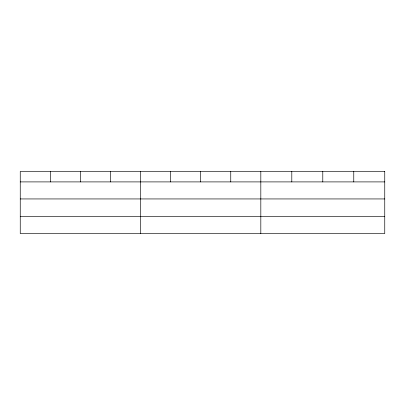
<?xml version="1.0" encoding="UTF-8"?>
<svg xmlns="http://www.w3.org/2000/svg" width="405" height="405" viewBox="0 0 405 405"><rect width="100%" height="100%" fill="white"/><g stroke="black" fill="none" stroke-linecap="round" stroke-linejoin="round"><path stroke-width="0.61" d="M20.25 181.901L384.75 181.901M20.25 198.941L384.75 198.941M20.25 216.503L384.75 216.503M353.767 171.457L353.767 181.901M322.785 171.457L322.785 181.901M291.802 171.457L291.802 181.901M260.82 171.457L260.82 233.543M230.749 171.457L230.749 181.901M200.677 171.457L200.677 181.901M170.606 171.457L170.606 181.901M140.535 171.457L140.535 233.543M110.464 171.457L110.464 181.901M80.392 171.457L80.392 181.901M50.321 171.457L50.321 181.901M384.75 171.457L20.25 171.457L20.25 233.543L384.75 233.543L384.75 171.457"/></g></svg>
